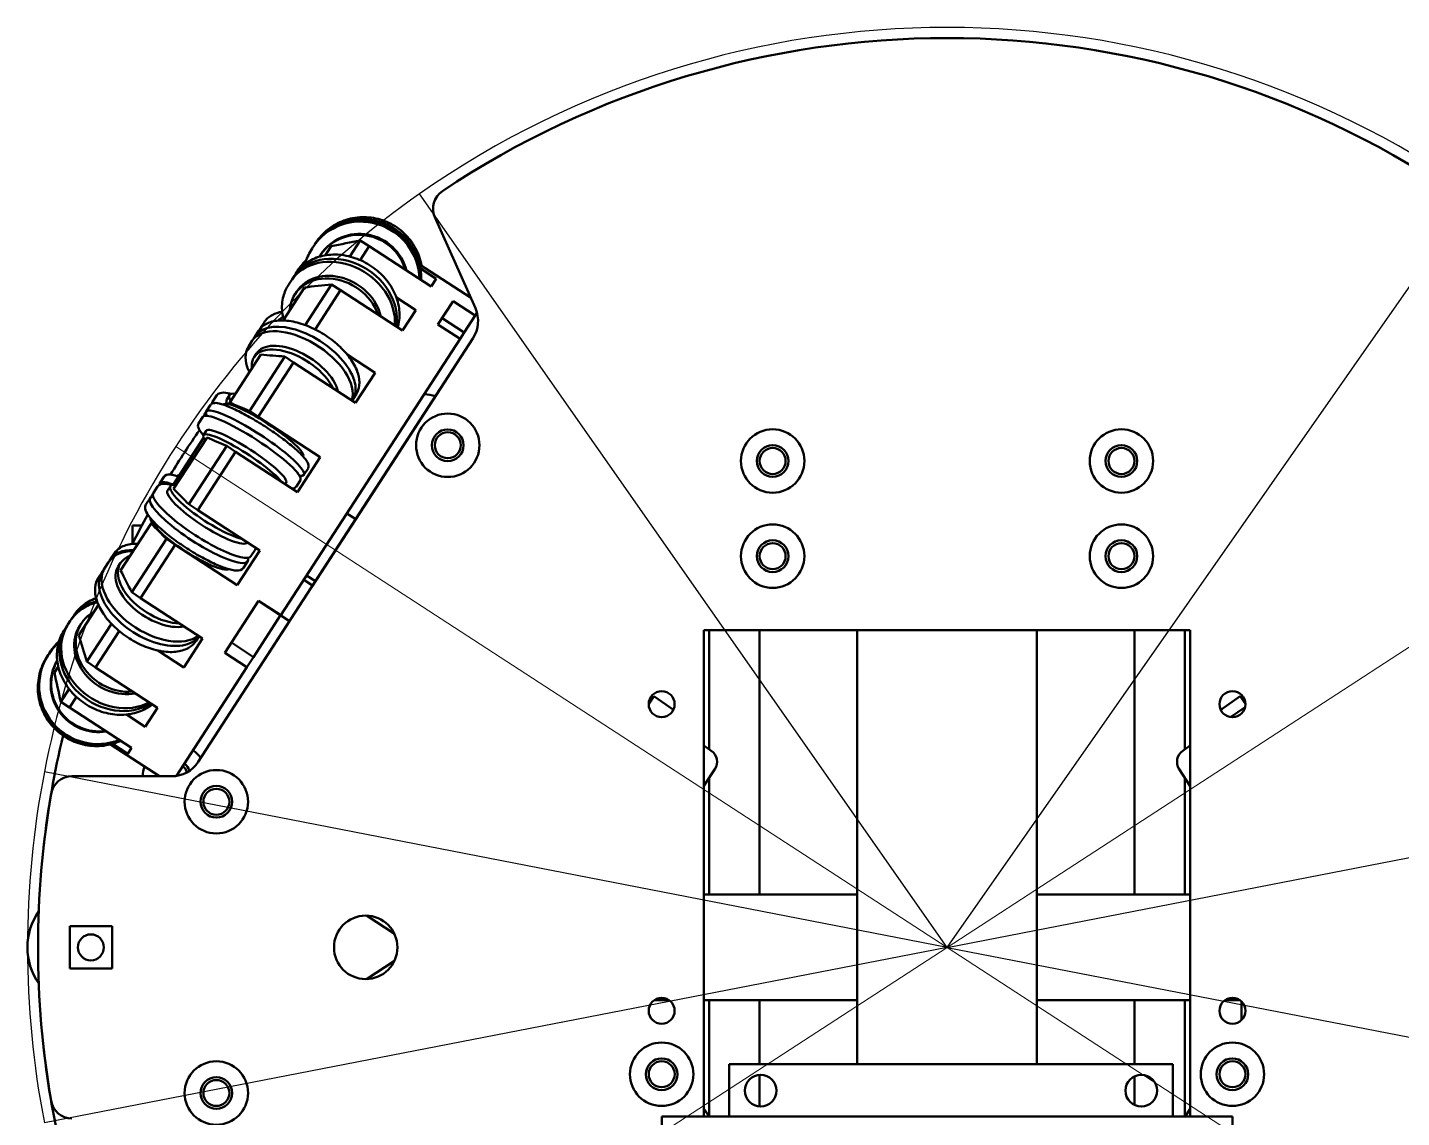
# Model space of a CAD drawing. Header units: millimetres. Extents: x 148 to 769, y 46 to 659.
# Drawn here: x 266.1 to 396.1, y 139.3 to 242.3 of the extents above; entities that cross this region are included whole.
import ezdxf

# ---------------------------------------------------------------- set-up
doc = ezdxf.new("R2010")
doc.units = ezdxf.units.MM
doc.layers.add('AM_5', color=3, linetype='Continuous', lineweight=15)
doc.layers.add('Visible (ISO)', color=1, linetype='Continuous', lineweight=50)

msp = doc.modelspace()

# ---------------------------------------------------------------- linework, layer by layer
for q in [(303.163, 226.612), (402.965, 226.612), (267.663, 171.946), (438.466, 171.946), (267.663, 138.746), (438.466, 138.746)]:
    msp.add_line((353.064, 155.346), q)
for start, end in [(55, 125), (125, 169), (169, 191)]:
    msp.add_arc((353.064, 155.346), 87, start, end)
at = {"layer": 'AM_5'}
for q in [(280.1, 202.73), (426.029, 202.73), (280.1, 107.962), (426.029, 107.962)]:
    msp.add_line((353.064, 155.346), q, dxfattribs=at)
at = {"layer": 'Visible (ISO)'}
for p, q in [((308.437, 215.79), (304.604, 224.399)), ((292.986, 221.437), (293.076, 221.574)), ((293.147, 221.684), (293.132, 221.662)), ((293.147, 221.684), (293.236, 221.822)), ((293.329, 221.964), (293.259, 221.856)), ((294.8, 221.659), (294.24, 220.797)), ((297.543, 222.212), (296.553, 220.687)), ((298.381, 221.665), (297.529, 220.354)), ((297.543, 222.212), (298.382, 221.667)), ((298.382, 221.667), (298.381, 221.665)), ((298.381, 221.665), (304.252, 217.853)), ((293.742, 220.764), (293.801, 220.856)), ((303.168, 219.942), (307.98, 216.817)), ((291.184, 218.661), (291.124, 218.569)), ((291.184, 218.661), (291.419, 219.023)), ((291.736, 219.512), (291.517, 219.175)), ((303.245, 219.549), (304.728, 218.586)), ((304.252, 217.853), (304.728, 218.586)), ((292.269, 217.762), (290.24, 214.637)), ((290.761, 218.01), (290.996, 218.372)), ((291.38, 217.128), (291.537, 217.369)), ((294.84, 218.049), (292.34, 214.199)), ((295.677, 217.501), (293.269, 213.794)), ((294.84, 218.049), (295.679, 217.505)), ((295.679, 217.505), (295.677, 217.501)), ((295.677, 217.501), (301.548, 213.689)), ((300.97, 216.808), (302.801, 215.619)), ((306.323, 216.452), (304.898, 214.257)), ((306.323, 216.452), (308.42, 215.091)), ((301.548, 213.689), (302.801, 215.619)), ((305.282, 214.85), (307.379, 213.488)), ((307.379, 213.488), (308.42, 215.091)), ((308.42, 215.091), (308.592, 215.356)), ((287.612, 213.162), (287.957, 213.693)), ((288.451, 214.453), (288.117, 213.939)), ((306.994, 212.896), (304.898, 214.257)), ((306.994, 212.896), (307.379, 213.488)), ((282.211, 172.895), (308.213, 212.936)), ((286.992, 212.206), (287.336, 212.737)), ((287.612, 213.162), (287.516, 213.013)), ((290.023, 186.761), (306.994, 212.896)), ((288.144, 211.41), (285.198, 206.873)), ((290.407, 211.222), (287.063, 206.072)), ((287.508, 211.165), (287.738, 211.519)), ((291.242, 210.672), (287.898, 205.523)), ((290.407, 211.222), (291.245, 210.677)), ((291.245, 210.677), (291.242, 210.672)), ((291.242, 210.672), (297.113, 206.86)), ((296.318, 211.404), (298.953, 209.693)), ((297.113, 206.86), (298.953, 209.693)), ((306.539, 210.359), (304.797, 207.676)), ((306.54, 210.359), (306.539, 210.359)), ((283.974, 207.558), (283.575, 206.944)), ((285.184, 207.586), (284.919, 207.177)), ((285.102, 206.725), (285.198, 206.873)), ((296.838, 207.171), (297.183, 207.702)), ((297.118, 195.851), (304.797, 207.676)), ((304.797, 207.676), (297.935, 197.109)), ((304.797, 207.676), (304.797, 207.676)), ((304.797, 207.676), (304.797, 207.676)), ((282.252, 204.907), (282.654, 205.527)), ((282.976, 206.022), (282.857, 205.839)), ((282.976, 206.022), (283.379, 206.642)), ((284.592, 206.674), (284.593, 206.676)), ((287.063, 206.072), (287.901, 205.528)), ((287.852, 205.452), (287.898, 205.523)), ((287.898, 205.523), (293.769, 201.71)), ((282.715, 203.784), (282.983, 204.197)), ((282.728, 203.547), (279.841, 199.1)), ((283.052, 203.568), (279.894, 198.705)), ((284.917, 202.768), (281.333, 197.248)), ((285.752, 202.218), (282.168, 196.698)), ((284.917, 202.768), (285.755, 202.223)), ((285.755, 202.223), (285.752, 202.218)), ((285.752, 202.218), (291.623, 198.405)), ((291.623, 198.405), (293.769, 201.71)), ((292.14, 201.772), (292.141, 201.774)), ((292.202, 200.031), (292.604, 200.651)), ((277.981, 198.33), (278.38, 198.944)), ((278.985, 199.877), (278.583, 199.257)), ((279.325, 198.563), (279.59, 198.972)), ((280.2, 199.91), (280.198, 199.909)), ((290.449, 199.168), (290.531, 199.295)), ((291.477, 198.916), (291.88, 199.536)), ((277.264, 197.225), (277.662, 197.839)), ((277.981, 198.33), (277.859, 198.141)), ((281.333, 197.248), (282.171, 196.704)), ((282.168, 196.698), (288.039, 192.886)), ((293.02, 189.54), (297.935, 197.109)), ((296.279, 196.395), (297.118, 195.851)), ((297.935, 197.109), (297.935, 197.109)), ((277.768, 195.431), (274.879, 190.982)), ((275.984, 195.236), (276.873, 195.236)), ((275.984, 193.502), (275.984, 195.236)), ((277.768, 195.431), (277.845, 195.55)), ((279.207, 193.974), (275.928, 188.925)), ((279.207, 193.974), (280.045, 193.43)), ((274.246, 192.578), (273.901, 192.047)), ((280.042, 193.425), (276.763, 188.376)), ((280.045, 193.43), (280.042, 193.425)), ((280.042, 193.425), (285.913, 189.612)), ((280.042, 193.425), (280.042, 193.425)), ((280.045, 193.43), (280.063, 193.456)), ((285.913, 189.612), (288.039, 192.886)), ((287.207, 192.339), (287.605, 192.953)), ((273.387, 191.256), (273.28, 191.09)), ((273.387, 191.256), (273.722, 191.771)), ((274.649, 191.363), (274.872, 191.706)), ((286.489, 191.234), (286.888, 191.848)), ((272.786, 190.33), (273.12, 190.845)), ((293.033, 189.56), (292.194, 190.105)), ((292.467, 190.524), (293.305, 189.98)), ((293.033, 189.561), (293.305, 189.98)), ((275.928, 188.925), (276.766, 188.381)), ((272.776, 187.744), (270.916, 184.88)), ((276.763, 188.376), (282.634, 184.564)), ((287.926, 188.122), (284.731, 183.202)), ((290.855, 186.206), (287.919, 188.112)), ((287.926, 188.122), (290.023, 186.761)), ((269.895, 185.878), (270.113, 186.215)), ((270.476, 186.773), (270.241, 186.411)), ((271.01, 185.76), (271.156, 185.984)), ((274.001, 185.958), (271.671, 182.37)), ((286.811, 179.98), (290.855, 186.206)), ((287.456, 182.808), (290.016, 186.75)), ((269.501, 185.271), (269.72, 185.608)), ((269.895, 185.878), (269.818, 185.76)), ((274.742, 185.263), (272.508, 181.823)), ((282.012, 184.339), (282.299, 184.782)), ((330.065, 185.346), (330.065, 139.346)), ((376.065, 185.346), (330.065, 185.346)), ((330.565, 185.346), (330.565, 174.075)), ((335.315, 185.346), (335.315, 160.346)), ((344.565, 144.294), (344.565, 185.346)), ((361.565, 144.294), (361.565, 185.346)), ((370.815, 160.346), (370.815, 185.346)), ((375.565, 174.075), (375.565, 185.346)), ((376.065, 139.346), (376.065, 185.346)), ((268.251, 183.346), (268.162, 183.209)), ((278.384, 183.423), (280.852, 181.82)), ((280.852, 181.82), (282.634, 184.564)), ((285.359, 184.17), (287.456, 182.808)), ((267.908, 182.819), (267.979, 182.927)), ((268.035, 183.013), (268.001, 182.962)), ((268.035, 183.013), (268.105, 183.121)), ((271.671, 182.37), (272.51, 181.826)), ((286.828, 181.841), (284.731, 183.202)), ((286.828, 181.841), (287.456, 182.808)), ((268.977, 181.894), (268.61, 181.328)), ((272.508, 181.823), (278.379, 178.01)), ((280.155, 171.565), (286.828, 181.841)), ((269.999, 179.795), (269.211, 178.582)), ((269.211, 178.582), (270.05, 178.037)), ((270.696, 179.033), (270.049, 178.036)), ((324.835, 178.366), (325.319, 179.111)), ((325.126, 178.813), (324.973, 178.912)), ((327.173, 177.813), (325.319, 179.111)), ((378.956, 177.814), (380.809, 179.111)), ((380.809, 179.111), (381.192, 178.521)), ((380.931, 179.219), (380.931, 178.924)), ((381.002, 178.813), (381.156, 178.913)), ((270.049, 178.036), (275.919, 174.224)), ((275.434, 177.368), (277.212, 176.214)), ((277.212, 176.214), (278.379, 178.01)), ((379.883, 177.13), (381.264, 178.073)), ((273.927, 174.543), (278.569, 171.529)), ((274.097, 174.589), (275.546, 173.648)), ((275.546, 173.648), (275.919, 174.224)), ((330.763, 173.935), (330.065, 174.425)), ((375.365, 173.935), (376.065, 174.425)), ((330.065, 170.609), (331.1, 172.203)), ((330.065, 170.585), (330.808, 171.731)), ((330.808, 171.731), (330.798, 171.738)), ((375.028, 172.203), (376.065, 170.607)), ((375.32, 171.731), (375.33, 171.738)), ((375.32, 171.731), (376.065, 170.584)), ((270.27, 171.529), (279.695, 171.529)), ((330.565, 171.355), (330.565, 160.346)), ((375.565, 160.346), (375.565, 171.354)), ((344.565, 160.346), (330.065, 160.346)), ((376.065, 160.346), (361.565, 160.346)), ((270.063, 157.345), (274.063, 157.345)), ((270.063, 153.345), (270.063, 157.345)), ((274.063, 157.345), (274.063, 153.345)), ((300.774, 156.633), (298.137, 158.345)), ((300.775, 154.06), (298.137, 152.347)), ((274.063, 153.345), (270.063, 153.345)), ((325.349, 150.346), (326.78, 150.346)), ((330.065, 150.346), (344.565, 150.346)), ((330.565, 150.346), (330.565, 139.346)), ((335.315, 150.346), (335.315, 144.294)), ((361.565, 150.346), (376.065, 150.346)), ((370.815, 144.294), (370.815, 150.346)), ((375.565, 139.346), (375.565, 150.346)), ((379.349, 150.346), (380.78, 150.346)), ((380.931, 150.219), (380.931, 148.474)), ((376.065, 139.346), (376.065, 146.346)), ((376.065, 146.346), (376.065, 146.346)), ((332.437, 144.294), (374.437, 144.294)), ((332.437, 144.294), (332.437, 139.346)), ((335.315, 143.289), (335.315, 140.299)), ((370.815, 140.429), (370.815, 143.159)), ((374.437, 139.346), (374.437, 144.294)), ((380.065, 139.346), (326.065, 139.346)), ((326.065, 139.346), (326.065, 134.346)), ((330.559, 139.346), (330.065, 140.108)), ((330.544, 139.346), (330.065, 140.084)), ((376.065, 140.108), (375.57, 139.346)), ((376.065, 140.085), (375.585, 139.346)), ((380.065, 139.346), (380.065, 134.346))]:
    msp.add_line(p, q, dxfattribs=at)
for centre, radius in [((305.826, 202.834), 3), ((305.826, 202.834), 1.5), ((336.565, 201.346), 3), ((369.565, 201.346), 3), ((305.826, 202.834), 1.229), ((336.565, 201.346), 1.5), ((369.565, 201.346), 1.5), ((336.565, 201.346), 1.23), ((369.565, 201.346), 1.23), ((336.565, 192.346), 3), ((369.565, 192.346), 3), ((336.565, 192.346), 1.5), ((369.565, 192.346), 1.5), ((336.565, 192.346), 1.23), ((369.565, 192.346), 1.23), ((326.065, 178.346), 1.229), ((380.065, 178.346), 1.229), ((283.932, 169.119), 3), ((283.932, 169.119), 1.5), ((283.932, 169.119), 1.229), ((298.064, 155.346), 3), ((272.063, 155.345), 1.229), ((326.065, 149.346), 1.229), ((380.065, 149.346), 1.229), ((326.065, 143.346), 3), ((380.065, 143.346), 3), ((283.933, 141.572), 3), ((326.065, 143.346), 1.5), ((326.065, 143.346), 1.23), ((380.065, 143.346), 1.5), ((380.065, 143.346), 1.23), ((283.933, 141.572), 1.5), ((335.437, 141.794), 1.5), ((371.437, 141.794), 1.5), ((283.933, 141.572), 1.229)]:
    msp.add_circle(centre, radius, dxfattribs=at)
for centre, radius, start, end in [((353.064, 155.346), 86, 56.27925, 123.72137), ((306.431, 225.213), 2, 123.72137, 204.00031), ((305.697, 214.569), 3, 327.00031, 24.00031), ((303.317, 202.675), 5, 74.24701, 86.76618), ((353.064, 155.347), 86.001, 145.32477, 148.67727), ((353.064, 155.347), 86.001, 151.56906, 153.66172), ((353.064, 155.347), 86.001, 166.53526, 173.59729), ((279.984, 171.555), 3, 34.71705, 54.36765), ((330.035, 172.895), 1.27, 327.00102, 55.00102), ((376.093, 172.895), 1.27, 125.00031, 213.00031), ((279.984, 171.555), 3, 162.3134, 180.49174), ((279.695, 174.529), 3, 270.00031, 327.00031), ((279.984, 171.536), 1.229, 17.65809, 51.05543), ((279.984, 171.555), 1.5, 19.62703, 51.7287), ((270.27, 169.529), 2, 90.00031, 170.27925), ((279.984, 171.555), 1.5, 178.88243, 180.98322), ((353.064, 155.346), 86, 170.27925, 189.72137), ((272.568, 164.38), 5, 173.59729, 174.90698), ((272.063, 155.345), 6, 145.27133, 214.7299), ((272.568, 146.311), 5, 184.9411, 186.40474), ((353.064, 155.347), 86.002, 186.40474, 193.39382), ((270.27, 141.162), 2, 189.72137, 270.00031)]:
    msp.add_arc(centre, radius, start, end, dxfattribs=at)
for centre, major_axis, ratio, start_param, end_param in [((297.688, 218.579), (-4.613, 2.995), 0.9758415, 3.7270649, 6.2831853), ((297.76, 218.689), (-4.613, 2.995), 0.9758415, 3.6980353, 6.2953977), ((297.516, 218.313), (-3.774, 2.451), 0.9758415, 3.9859332, 6.3092079), ((297.575, 218.405), (-3.774, 2.451), 0.9758415, 3.9492309, 6.2831853), ((295.797, 215.666), (-4.613, 2.995), 0.8179515, 3.4754358, 6.321558), ((297.871, 218.861), (-4.613, 2.995), 0.9851685, 0, 0.0038304), ((295.609, 215.377), (-4.613, 2.995), 0.8179515, 3.5579186, 6.2831853), ((295.154, 214.677), (-3.774, 2.451), 0.8179515, 3.9466895, 6.7080097), ((296.13, 216.18), (-4.613, 2.995), 0.8445125, 0, 0.0197044), ((295.311, 214.918), (-3.774, 2.451), 0.8179515, 3.8396757, 6.2831853), ((293.376, 211.938), (-3.774, 2.451), 0.5752871, 5.9642029, 6.1658032), ((291.949, 209.741), (-4.613, 2.995), 0.5355358, 3.2763747, 6.2831853), ((292.225, 210.166), (-4.613, 2.995), 0.5355358, 3.1039273, 6.3693071), ((292.73, 210.943), (-4.613, 2.995), 0.5752871, 0, 0.0469812), ((291.282, 208.714), (-3.774, 2.451), 0.5355358, 3.8789894, 6.7080097), ((291.512, 209.068), (-3.774, 2.451), 0.5355358, 3.6618998, 6.2831853), ((288.188, 203.949), (-4.613, 2.995), 0.2184795, 0, 0.1404461), ((288.367, 204.225), (-3.774, 2.451), 0.1715897, 3.1415927, 6.2831853), ((288.693, 204.726), (-3.774, 2.451), 0.2184795, 0, 0.3476085), ((288.958, 205.136), (-3.774, 2.451), 0.2184795, 5.8583609, 6.7080097), ((287.589, 203.027), (-4.613, 2.995), 0.1715897, 2.8230652, 6.6017128), ((287.267, 202.531), (-4.613, 2.995), 0.1715897, 3.1415927, 6.2831853), ((286.489, 201.333), (-3.774, 2.451), 0.1715897, 3.5983093, 6.7080097), ((286.757, 201.746), (-3.774, 2.451), 0.1715897, 3.1415927, 6.2831853), ((283.196, 196.261), (-4.613, 2.995), 0.1715897, 5.6275966, 6.4328159), ((283.364, 196.521), (-3.774, 2.451), 0.2184795, 5.8583609, 8.8874622), ((283.974, 197.459), (-3.774, 2.451), 0.1715897, 6.032902, 6.2831853), ((282.275, 194.844), (-4.613, 2.995), 0.2184795, 6.0370805, 9.6708828), ((282.594, 195.335), (-4.613, 2.995), 0.2184795, 0, 3.1415927), ((283.099, 196.112), (-3.774, 2.451), 0.2184795, 0, 3.1260394), ((281.504, 193.657), (-3.774, 2.451), 0.2184795, 0.1630477, 2.9785449), ((278.513, 189.051), (-4.613, 2.995), 0.5355358, 5.5536055, 6.3360564), ((278, 188.261), (-4.613, 2.995), 0.5752871, 0, 2.9582422), ((278.423, 188.913), (-3.774, 2.451), 0.5752871, 0, 2.5912229), ((278.646, 189.256), (-3.774, 2.451), 0.5752871, 5.8583609, 8.6756755), ((277.733, 187.849), (-4.613, 2.995), 0.5752871, 6.2055538, 9.3975567), ((274.854, 183.416), (-4.613, 2.995), 0.8179515, 5.6372606, 6.3087525), ((274.93, 183.534), (-3.774, 2.451), 0.8445125, 5.8583609, 8.6141185), ((274.332, 182.613), (-4.613, 2.995), 0.8445125, 6.2485892, 9.0601405), ((274.507, 182.882), (-4.613, 2.995), 0.8445125, 0, 2.7017588), ((274.785, 183.309), (-3.774, 2.451), 0.8445125, 0, 2.4283597), ((272.774, 180.213), (-4.613, 2.995), 0.9758415, 6.0358723, 6.2928822), ((272.591, 179.931), (-4.613, 2.995), 0.9851685, 6.2736848, 8.8436598), ((272.647, 180.018), (-4.613, 2.995), 0.9851685, 0, 2.537568), ((272.736, 180.155), (-3.774, 2.451), 0.9851685, 0.0369375, 2.3218904), ((272.783, 180.226), (-3.774, 2.451), 0.9851685, 0.057501, 2.2930842)]:
    msp.add_ellipse(centre, major_axis=major_axis, ratio=ratio, start_param=start_param, end_param=end_param, dxfattribs=at)
for points, knots in [([(293.236, 221.822), (293.548, 222.302), (293.939, 222.731), (294.84, 223.442), (295.35, 223.724), (296.437, 224.113), (297.014, 224.221), (298.178, 224.249), (298.765, 224.17), (299.887, 223.834), (300.422, 223.577), (301.389, 222.911), (301.819, 222.501), (302.531, 221.571), (302.813, 221.051), (303.198, 219.953), (303.301, 219.375), (303.312, 218.687), (303.311, 218.577), (303.306, 218.467)], [5.5394432, 5.5394432, 5.5394432, 5.5394432, 5.8588716, 5.8588716, 6.1784231, 6.1784231, 6.4982803, 6.4982803, 6.818483, 6.818483, 7.138937, 7.138937, 7.4594704, 7.4594704, 7.7798905, 7.7798905, 8.1000346, 8.1000346, 8.1610714, 8.1610714, 8.1610714, 8.1610714]), ([(293.329, 221.964), (293.644, 222.449), (294.038, 222.882), (294.944, 223.602), (295.457, 223.888), (296.549, 224.285), (297.129, 224.395), (298.296, 224.428), (298.884, 224.351), (300.007, 224.018), (300.543, 223.761), (301.509, 223.094), (301.939, 222.684), (302.648, 221.751), (302.928, 221.229), (303.214, 220.401), (303.287, 220.119), (303.337, 219.832)], [5.5394432, 5.5394432, 5.5394432, 5.5394432, 5.859097, 5.859097, 6.178823, 6.178823, 6.4987316, 6.4987316, 6.8188528, 6.8188528, 7.1391333, 7.1391333, 7.4594649, 7.4594649, 7.7797235, 7.7797235, 7.9395781, 7.9395781, 7.9395781, 7.9395781]), ([(292.335, 220), (292.352, 220.057), (292.369, 220.114), (292.529, 220.617), (292.731, 221.044), (292.986, 221.437)], [5.24506631, 5.24506631, 5.24506631, 5.24506631, 5.2782363, 5.2782363, 5.5394432, 5.5394432, 5.5394432, 5.5394432]), ([(291.419, 219.023), (291.68, 219.426), (292.02, 219.778), (292.821, 220.345), (293.283, 220.56), (294.286, 220.834), (294.828, 220.89), (295.935, 220.838), (296.501, 220.728), (297.598, 220.352), (298.129, 220.086), (299.102, 219.425), (299.545, 219.03), (300.295, 218.151), (300.603, 217.667), (301.052, 216.658), (301.193, 216.134), (301.294, 215.1), (301.254, 214.591), (301.114, 214.072), (301.102, 214.029), (301.089, 213.987)], [5.5394432, 5.5394432, 5.5394432, 5.5394432, 5.8538916, 5.8538916, 6.1702766, 6.1702766, 6.4901523, 6.4901523, 6.8122875, 6.8122875, 7.1352839, 7.1352839, 7.4584528, 7.4584528, 7.7813758, 7.7813758, 8.103263, 8.103263, 8.4226013, 8.4226013, 8.4511914, 8.4511914, 8.4511914, 8.4511914]), ([(290.288, 214.711), (290.227, 214.95), (290.185, 215.189), (290.112, 215.942), (290.151, 216.451), (290.384, 217.314), (290.546, 217.679), (290.761, 218.01)], [4.8137018, 4.8137018, 4.8137018, 4.8137018, 4.9616703, 4.9616703, 5.28100865, 5.28100865, 5.5394432, 5.5394432, 5.5394432, 5.5394432]), ([(287.957, 213.693), (288.129, 213.957), (288.373, 214.172), (288.987, 214.492), (289.363, 214.591), (290.214, 214.661), (290.695, 214.627), (291.703, 214.425), (292.23, 214.258), (293.275, 213.81), (293.793, 213.53), (294.771, 212.886), (295.23, 212.522), (296.046, 211.744), (296.402, 211.33), (296.975, 210.491), (297.192, 210.066), (297.456, 209.244), (297.505, 208.847), (297.425, 208.197), (297.332, 207.932), (297.183, 207.702)], [5.5394432, 5.5394432, 5.5394432, 5.5394432, 5.8333881, 5.8333881, 6.1449146, 6.1449146, 6.4712234, 6.4712234, 6.7978616, 6.7978616, 7.1229674, 7.1229674, 7.4475405, 7.4475405, 7.7727344, 7.7727344, 8.0994894, 8.0994894, 8.4254029, 8.4254029, 8.6810359, 8.6810359, 8.6810359, 8.6810359]), ([(288.451, 214.453), (288.635, 214.737), (288.893, 214.971), (289.485, 215.297), (289.806, 215.403), (290.159, 215.461)], [5.5394432, 5.5394432, 5.5394432, 5.5394432, 5.83792861, 5.83792861, 6.10239992, 6.10239992, 6.10239992, 6.10239992]), ([(287.057, 209.736), (286.974, 209.91), (286.905, 210.083), (286.718, 210.664), (286.67, 211.061), (286.749, 211.711), (286.842, 211.976), (286.992, 212.206)], [4.82251945, 4.82251945, 4.82251945, 4.82251945, 4.95789672, 4.95789672, 5.28381022, 5.28381022, 5.5394432, 5.5394432, 5.5394432, 5.5394432]), ([(283.379, 206.642), (283.435, 206.728), (283.525, 206.781), (283.781, 206.854), (283.964, 206.835), (284.484, 206.722), (284.846, 206.596), (285.654, 206.249), (286.09, 206.037), (287.011, 205.545), (287.494, 205.266), (288.462, 204.67), (288.947, 204.352), (289.872, 203.708), (290.312, 203.382), (291.104, 202.753), (291.456, 202.451), (292.04, 201.894), (292.27, 201.641), (292.598, 201.182), (292.715, 200.981), (292.639, 200.715), (292.624, 200.681), (292.604, 200.651)], [5.5394432, 5.5394432, 5.5394432, 5.5394432, 5.6881227, 5.6881227, 5.9659174, 5.9659174, 6.321804, 6.321804, 6.6496683, 6.6496683, 6.9729278, 6.9729278, 7.2950298, 7.2950298, 7.6172085, 7.6172085, 7.9408054, 7.9408054, 8.269906, 8.269906, 8.6287252, 8.6287252, 8.6810359, 8.6810359, 8.6810359, 8.6810359]), ([(283.974, 207.558), (284.044, 207.667), (284.159, 207.737), (284.486, 207.83), (284.727, 207.816), (285.115, 207.74), (285.216, 207.716), (285.321, 207.688)], [5.5394432, 5.5394432, 5.5394432, 5.5394432, 5.72733286, 5.72733286, 6.03709446, 6.03709446, 6.13777137, 6.13777137, 6.13777137, 6.13777137]), ([(283.087, 205.669), (283.087, 205.669), (283.087, 205.669), (283.087, 205.664), (283.085, 205.643), (283.073, 205.621)], [5.41493223, 5.41493223, 5.41493223, 5.41493223, 5.42972582, 5.42972582, 5.52487531, 5.52487531, 5.52487531, 5.52487531]), ([(282.716, 203.786), (282.603, 203.91), (282.507, 204.027), (282.258, 204.376), (282.141, 204.577), (282.217, 204.843), (282.232, 204.876), (282.252, 204.907)], [4.9648078, 4.9648078, 4.9648078, 4.9648078, 5.1283134, 5.1283134, 5.48713259, 5.48713259, 5.5394432, 5.5394432, 5.5394432, 5.5394432]), ([(279.727, 199.074), (279.46, 199.146), (279.226, 199.188), (278.753, 199.201), (278.509, 199.143), (278.38, 198.944)], [4.94111503, 4.94111503, 4.94111503, 4.94111503, 5.19611492, 5.19611492, 5.5394432, 5.5394432, 5.5394432, 5.5394432]), ([(280.335, 199.862), (280.121, 199.938), (279.929, 199.994), (279.473, 200.087), (279.241, 200.112), (279.029, 199.934), (279.005, 199.907), (278.985, 199.877)], [4.91928411, 4.91928411, 4.91928411, 4.91928411, 5.1283134, 5.1283134, 5.48713259, 5.48713259, 5.5394432, 5.5394432, 5.5394432, 5.5394432]), ([(291.477, 198.916), (291.421, 198.83), (291.331, 198.777), (291.203, 198.74), (291.164, 198.734), (291.123, 198.73)], [2.39785055, 2.39785055, 2.39785055, 2.39785055, 2.54653004, 2.54653004, 2.61099422, 2.61099422, 2.61099422, 2.61099422]), ([(277.264, 197.225), (277.193, 197.116), (277.176, 196.983), (277.223, 196.647), (277.334, 196.432), (277.697, 195.915), (277.97, 195.609), (278.634, 194.968), (279.017, 194.637), (279.861, 193.97), (280.321, 193.636), (281.273, 192.995), (281.765, 192.688), (282.734, 192.132), (283.211, 191.883), (284.105, 191.465), (284.521, 191.298), (285.261, 191.06), (285.581, 190.992), (286.115, 190.977), (286.36, 191.035), (286.489, 191.234)], [5.5394432, 5.5394432, 5.5394432, 5.5394432, 5.7273329, 5.7273329, 6.0370945, 6.0370945, 6.3828812, 6.3828812, 6.71054, 6.71054, 7.034116, 7.034116, 7.3566603, 7.3566603, 7.6795402, 7.6795402, 8.0045916, 8.0045916, 8.3377076, 8.3377076, 8.6810359, 8.6810359, 8.6810359, 8.6810359]), ([(276.08, 192.832), (275.878, 192.83), (275.682, 192.816), (275.059, 192.725), (274.668, 192.589), (274.091, 192.22), (273.879, 192.013), (273.722, 191.771)], [4.8210165, 4.8210165, 4.8210165, 4.8210165, 4.95996317, 4.95996317, 5.28415275, 5.28415275, 5.5394432, 5.5394432, 5.5394432, 5.5394432]), ([(276.528, 193.522), (276.336, 193.527), (276.15, 193.52), (275.543, 193.455), (275.16, 193.337), (274.599, 193), (274.395, 192.807), (274.246, 192.578)], [4.82251945, 4.82251945, 4.82251945, 4.82251945, 4.95789672, 4.95789672, 5.28381022, 5.28381022, 5.5394432, 5.5394432, 5.5394432, 5.5394432]), ([(272.786, 190.33), (272.602, 190.047), (272.493, 189.716), (272.431, 188.986), (272.484, 188.585), (272.749, 187.746), (272.968, 187.308), (273.549, 186.448), (273.911, 186.026), (274.739, 185.242), (275.205, 184.88), (276.194, 184.25), (276.717, 183.982), (277.769, 183.568), (278.299, 183.421), (279.314, 183.266), (279.799, 183.257), (280.674, 183.385), (281.065, 183.521), (281.642, 183.89), (281.854, 184.097), (282.012, 184.339)], [5.5394432, 5.5394432, 5.5394432, 5.5394432, 5.8379286, 5.8379286, 6.1498224, 6.1498224, 6.474594, 6.474594, 6.8006724, 6.8006724, 7.1256971, 7.1256971, 7.4502961, 7.4502961, 7.7754055, 7.7754055, 8.1015558, 8.1015558, 8.4257454, 8.4257454, 8.6810359, 8.6810359, 8.6810359, 8.6810359]), ([(272.674, 187.998), (272.537, 187.964), (272.402, 187.923), (271.773, 187.703), (271.317, 187.448), (270.609, 186.863), (270.335, 186.556), (270.113, 186.215)], [4.8764567, 4.8764567, 4.8764567, 4.8764567, 4.96124369, 4.96124369, 5.28052239, 5.28052239, 5.5394432, 5.5394432, 5.5394432, 5.5394432]), ([(272.56, 188.361), (272.082, 188.197), (271.644, 187.958), (270.959, 187.401), (270.691, 187.104), (270.476, 186.773)], [4.96855718, 4.96855718, 4.96855718, 4.96855718, 5.28100865, 5.28100865, 5.5394432, 5.5394432, 5.5394432, 5.5394432]), ([(269.501, 185.271), (269.231, 184.856), (269.04, 184.389), (268.832, 183.401), (268.816, 182.88), (268.963, 181.831), (269.126, 181.305), (269.616, 180.3), (269.943, 179.823), (270.728, 178.967), (271.186, 178.589), (272.186, 177.969), (272.729, 177.729), (273.843, 177.411), (274.414, 177.333), (275.528, 177.349), (276.07, 177.443), (277.05, 177.787), (277.492, 178.03), (277.874, 178.338)], [5.5394432, 5.5394432, 5.5394432, 5.5394432, 5.8549152, 5.8549152, 6.1718541, 6.1718541, 6.4915905, 6.4915905, 6.8133366, 6.8133366, 7.1359634, 7.1359634, 7.4587897, 7.4587897, 7.7813327, 7.7813327, 8.1028363, 8.1028363, 8.4113472, 8.4113472, 8.4113472, 8.4113472]), ([(267.908, 182.819), (267.594, 182.334), (267.358, 181.798), (267.07, 180.677), (267.017, 180.092), (267.099, 178.933), (267.234, 178.359), (267.678, 177.279), (267.988, 176.774), (268.749, 175.883), (269.202, 175.498), (270.204, 174.887), (270.754, 174.661), (271.894, 174.392), (272.485, 174.349), (273.648, 174.449), (274.22, 174.593), (274.802, 174.844), (274.85, 174.865), (274.897, 174.887)], [5.5394432, 5.5394432, 5.5394432, 5.5394432, 5.859097, 5.859097, 6.178823, 6.178823, 6.4987316, 6.4987316, 6.8188528, 6.8188528, 7.1391333, 7.1391333, 7.4594649, 7.4594649, 7.7797235, 7.7797235, 8.099808, 8.099808, 8.1286605, 8.1286605, 8.1286605, 8.1286605]), ([(381.192, 178.521), (381.197, 178.514), (381.203, 178.504), (381.219, 178.48), (381.228, 178.466), (381.255, 178.425), (381.274, 178.396), (381.294, 178.364)], [0, 0, 0, 0, 0.007705961, 0.007705961, 0.015922214, 0.015922214, 0.028562832, 0.028562832, 0.028562832, 0.028562832])]:
    msp.add_open_spline(points, degree=3, knots=knots, dxfattribs=at)
for points in [[(293.104, 221.618), (293.113, 221.633), (293.123, 221.647), (293.132, 221.662)], [(294.8, 221.659), (295.714, 221.843), (296.629, 222.028), (297.543, 222.212)], [(291.736, 219.512), (291.932, 219.813), (292.169, 220.088), (292.44, 220.329)], [(291.06, 218.467), (291.081, 218.502), (291.102, 218.535), (291.124, 218.569)], [(292.269, 217.762), (293.126, 217.858), (293.983, 217.954), (294.84, 218.049)], [(287.428, 212.863), (287.455, 212.914), (287.484, 212.964), (287.516, 213.013)], [(288.144, 211.41), (288.898, 211.347), (289.652, 211.284), (290.407, 211.222)], [(287.063, 206.072), (286.441, 206.339), (285.819, 206.606), (285.198, 206.873)], [(282.782, 205.611), (282.789, 205.691), (282.813, 205.771), (282.857, 205.839)], [(283.052, 203.568), (283.673, 203.301), (284.295, 203.034), (284.917, 202.768)], [(291.796, 199.956), (291.814, 199.979), (291.834, 199.989), (291.834, 199.989)], [(277.859, 198.141), (277.821, 198.083), (277.802, 198.015), (277.799, 197.951)], [(281.333, 197.248), (280.853, 197.734), (280.373, 198.219), (279.894, 198.705)], [(277.768, 195.431), (278.247, 194.945), (278.727, 194.46), (279.207, 193.974)], [(287.605, 192.953), (287.639, 193.005), (287.661, 193.064), (287.673, 193.124)], [(273.28, 191.09), (273.254, 191.05), (273.229, 191.009), (273.206, 190.966)], [(275.928, 188.925), (275.578, 189.611), (275.228, 190.296), (274.879, 190.982)], [(269.818, 185.76), (269.802, 185.735), (269.786, 185.71), (269.77, 185.684)], [(271.671, 182.37), (271.419, 183.207), (271.168, 184.044), (270.916, 184.88)], [(269.005, 184.177), (268.661, 183.866), (268.357, 183.51), (268.105, 183.121)], [(269.041, 184.296), (268.741, 184.012), (268.476, 183.692), (268.251, 183.346)], [(268.001, 182.962), (267.997, 182.956), (267.994, 182.95), (267.99, 182.944)], [(269.211, 178.582), (269.01, 179.497), (268.81, 180.413), (268.61, 181.328)]]:
    msp.add_open_spline(points, degree=3, dxfattribs=at)

doc.saveas('drawing.dxf')
